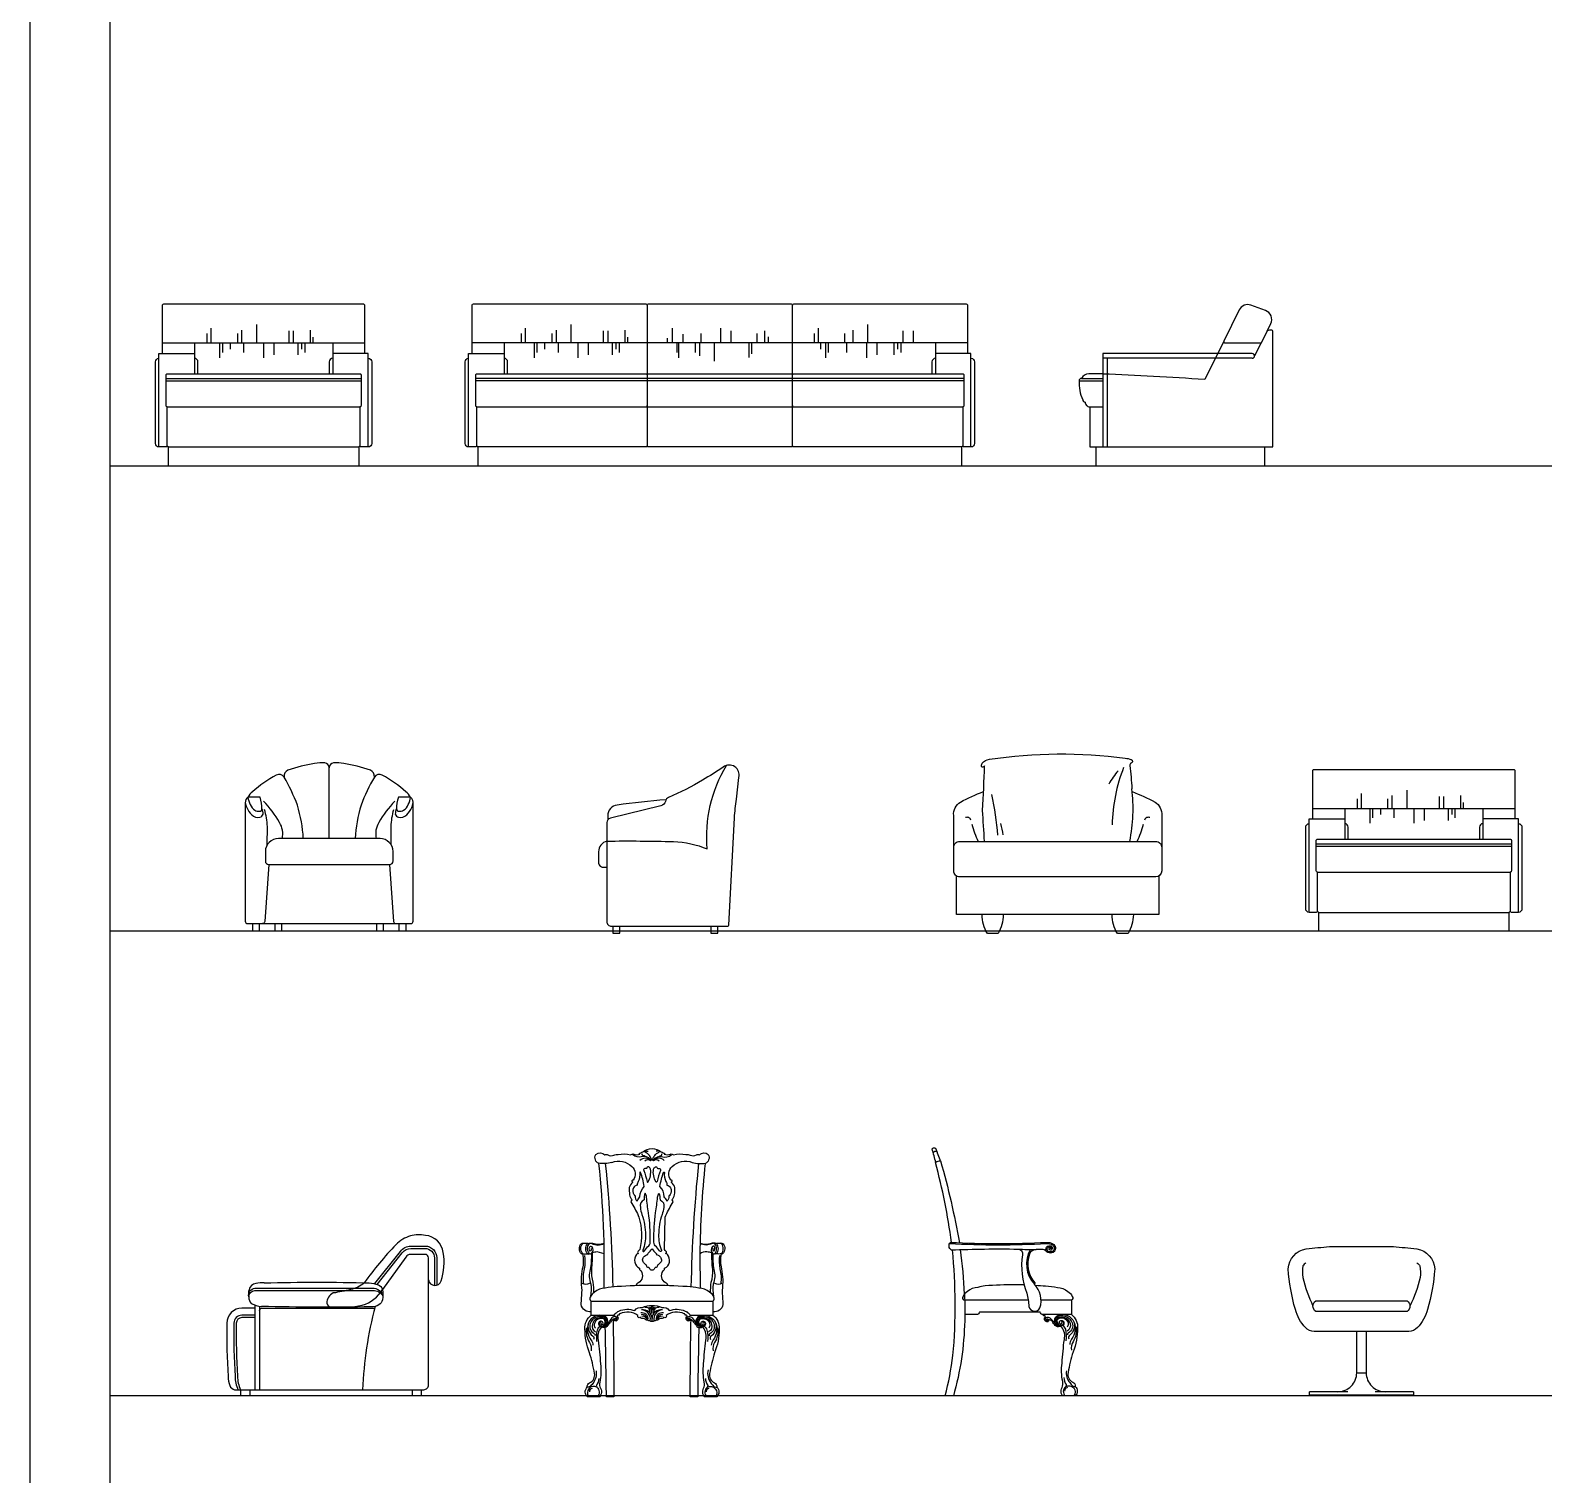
# Model space of a CAD drawing. Header units: inches. Extents: x 6 to 48.5, y 12.5 to 37.3.
# Drawn here: x 27.47 to 33.87, y 24.91 to 31.02 of the extents above; entities that cross this region are included whole.
import ezdxf

# ---------------------------------------------------------------- set-up
doc = ezdxf.new("R2010")
doc.units = ezdxf.units.IN
doc.header["$MEASUREMENT"] = 0
for name, color, linetype in [('02', 2, 'Continuous'), ('1', 1, 'Continuous'), ('4', 4, 'Continuous'), ('kadrbm', 4, 'Continuous')]:
    doc.layers.add(name, color=color, linetype=linetype)

# ---------------------------------------------------------------- blocks, each defined once
blk = doc.blocks.new('kadrbm')
at = {"layer": 'kadrbm', "color": 4}
blk.add_lwpolyline([(0, 0), (0, 24.7972), (21, 24.7972), (21, 0), (0, 0)], close=True, dxfattribs=at)
blk.add_lwpolyline([(20.6631, 0.3257), (20.6631, 24.4603), (0.3369, 24.4603), (0.3369, 0.3257), (20.6631, 0.3257)], dxfattribs=at)

msp = doc.modelspace()

# ---------------------------------------------------------------- linework, layer by layer
at = {"layer": '02'}
for p, q in [((30.08, 29.8614), (30.08, 29.2664)), ((30.695, 29.2664), (30.695, 29.8614)), ((28.4288, 29.7014), (28.4288, 29.7789)), ((29.7588, 29.7014), (29.7588, 29.7789)), ((31.0141, 29.7014), (31.0141, 29.7789)), ((28.2186, 29.7014), (28.2186, 29.7414)), ((28.2359, 29.7014), (28.2359, 29.7646)), ((28.3481, 29.7014), (28.3481, 29.7415)), ((28.366, 29.7014), (28.366, 29.7557)), ((28.5655, 29.7014), (28.5655, 29.7523)), ((28.5848, 29.7014), (28.5848, 29.7523)), ((28.6566, 29.7014), (28.6566, 29.7557)), ((28.6679, 29.7014), (28.6679, 29.7261)), ((29.5486, 29.7014), (29.5486, 29.7414)), ((29.5659, 29.7014), (29.5659, 29.7646)), ((29.6781, 29.7014), (29.6781, 29.7415)), ((29.696, 29.7014), (29.696, 29.7557)), ((29.8955, 29.7014), (29.8955, 29.7523)), ((29.9148, 29.7014), (29.9148, 29.7523)), ((29.9866, 29.7014), (29.9866, 29.7557)), ((29.9979, 29.7014), (29.9979, 29.7261)), ((30.1659, 29.7014), (30.1659, 29.7214)), ((30.1877, 29.7014), (30.1877, 29.7646)), ((30.2319, 29.7014), (30.2319, 29.7391)), ((30.3082, 29.7014), (30.3082, 29.7414)), ((30.3925, 29.7014), (30.3925, 29.7646)), ((30.4361, 29.7014), (30.4361, 29.7523)), ((30.5451, 29.7014), (30.5451, 29.7414)), ((30.5782, 29.7014), (30.5782, 29.7523)), ((30.5932, 29.7014), (30.5932, 29.7272)), ((30.7875, 29.7014), (30.7875, 29.7414)), ((30.8048, 29.7014), (30.8048, 29.7646)), ((30.917, 29.7014), (30.917, 29.7415)), ((30.9513, 29.7014), (30.9513, 29.7557)), ((31.163, 29.7014), (31.163, 29.7523)), ((31.2075, 29.7014), (31.2075, 29.7523)), ((28.03, 29.7014), (28.885, 29.7014)), ((28.2717, 29.7014), (28.2717, 29.6383)), ((28.2832, 29.7014), (28.2832, 29.6614)), ((28.3158, 29.7014), (28.3158, 29.6756)), ((28.3732, 29.7014), (28.3732, 29.6614)), ((28.4575, 29.7014), (28.4575, 29.6383)), ((28.5011, 29.7014), (28.5011, 29.6506)), ((28.6027, 29.7014), (28.6027, 29.6506)), ((28.6178, 29.7014), (28.6178, 29.6756)), ((28.6316, 29.7014), (28.6316, 29.6614)), ((31.435, 29.7014), (29.34, 29.7014)), ((29.475, 29.6564), (29.475, 29.6564)), ((29.6017, 29.7014), (29.6017, 29.6383)), ((29.6132, 29.7014), (29.6132, 29.6614)), ((29.6458, 29.7014), (29.6458, 29.6756)), ((29.7032, 29.7014), (29.7032, 29.6614)), ((29.7875, 29.7014), (29.7875, 29.6383)), ((29.8311, 29.7014), (29.8311, 29.6506)), ((29.9327, 29.7014), (29.9327, 29.6506)), ((29.9478, 29.7014), (29.9478, 29.6756)), ((29.9616, 29.7014), (29.9616, 29.6614)), ((30.2062, 29.7014), (30.2062, 29.6614)), ((30.213, 29.7014), (30.213, 29.6383)), ((30.2831, 29.7014), (30.2831, 29.6614)), ((30.301, 29.7014), (30.301, 29.6472)), ((30.3638, 29.7014), (30.3638, 29.624)), ((30.5098, 29.7014), (30.5098, 29.6399)), ((30.521, 29.7014), (30.521, 29.6551)), ((30.8128, 29.7014), (30.8128, 29.6756)), ((30.8339, 29.7014), (30.8339, 29.6383)), ((30.8455, 29.7014), (30.8455, 29.6614)), ((30.9232, 29.7014), (30.9232, 29.6614)), ((31.0075, 29.7014), (31.0075, 29.6383)), ((31.0511, 29.7014), (31.0511, 29.6506)), ((31.1243, 29.7014), (31.1243, 29.6506)), ((31.1394, 29.7014), (31.1394, 29.6756)), ((31.1532, 29.7014), (31.1532, 29.6614)), ((31.3, 29.6564), (31.3, 29.6564)), ((32.6398, 29.6364), (32.0075, 29.6364)), ((28.045, 29.5514), (28.87, 29.5514)), ((28.045, 29.5414), (28.87, 29.5414)), ((31.42, 29.5514), (29.355, 29.5514)), ((31.42, 29.5414), (29.355, 29.5414)), ((31.9075, 29.5414), (32.0075, 29.5414)), ((31.9175, 29.5514), (32.0075, 29.5514)), ((28.7352, 27.6045), (28.7352, 27.9043)), ((33.1017, 27.7322), (33.1017, 27.7953)), ((33.2319, 27.7322), (33.2319, 27.7864)), ((33.2947, 27.7322), (33.2947, 27.8096)), ((33.5225, 27.7322), (33.5225, 27.7864)), ((32.8959, 27.7322), (33.7509, 27.7322)), ((33.0844, 27.7322), (33.0844, 27.7722)), ((33.1376, 27.7322), (33.1376, 27.669)), ((33.1491, 27.7322), (33.1491, 27.6922)), ((33.1817, 27.7322), (33.1817, 27.7064)), ((33.214, 27.7322), (33.214, 27.7722)), ((33.2391, 27.7322), (33.2391, 27.6922)), ((33.3234, 27.7322), (33.3234, 27.669)), ((33.367, 27.7322), (33.367, 27.6813)), ((33.4314, 27.7322), (33.4314, 27.783)), ((33.4507, 27.7322), (33.4507, 27.783)), ((33.4686, 27.7322), (33.4686, 27.6813)), ((33.4836, 27.7322), (33.4836, 27.7064)), ((33.4975, 27.7322), (33.4975, 27.6922)), ((33.5338, 27.7322), (33.5338, 27.7569)), ((32.9109, 27.5822), (33.7359, 27.5822)), ((32.9109, 27.5722), (33.7359, 27.5722)), ((28.4405, 25.6257), (28.4405, 25.2726)), ((29.8434, 25.6478), (30.3584, 25.6478)), ((31.6926, 25.651), (31.4203, 25.651)), ((31.8746, 25.651), (31.7463, 25.651)), ((30.1009, 25.5628), (30.1009, 25.5738))]:
    msp.add_line(p, q, dxfattribs=at)
for points in [[(32.5198, 29.7086, 0.555044), (32.5243, 29.7014), (32.6778, 29.7014)], [(32.0075, 29.5714, -0.004011), (32.4377, 29.5483, 0.302946), (32.4425, 29.551), (32.4942, 29.6564)], [(28.6257, 27.6045, 0.058477), (28.6007, 27.7458, 0.042647), (28.5443, 27.8647)], [(28.9261, 27.8647, 0.042647), (28.8697, 27.7458, 0.058477), (28.8447, 27.6045, 0.058477)], [(29.9094, 27.5937, -0.009673), (30.1919, 27.5917, -0.084619), (30.3344, 27.5608, -0.158914), (30.4162, 27.9137, 1.548083)], [(28.537, 27.6045, 0.178342), (28.5255, 27.6723, 0.072266), (28.4571, 27.7623)], [(29.0134, 27.7623, 0.072266), (28.9449, 27.6723, 0.178342), (28.9334, 27.6045)], [(30.0975, 26.2413, 0.1693), (30.0824, 26.2554, 0.106107), (30.0606, 26.2593, -0.294498), (30.0183, 26.268, -3.746374)], [(30.0717, 26.2585, 0.046928), (30.0619, 26.2639, -0.541059), (30.0598, 26.2709)], [(30.0995, 26.2423, 0.241119), (30.0713, 26.2778, -0.496543), (30.0708, 26.2826, 0.002729), (30.0839, 26.2816, 0.810733)], [(30.1022, 26.2423, -0.241119), (30.1304, 26.2778, 0.496543), (30.1309, 26.2826, -0.002729), (30.1178, 26.2816, -0.810733)], [(30.1042, 26.2413, -0.1693), (30.1193, 26.2554, -0.106107), (30.1411, 26.2593, 0.294498), (30.1835, 26.268, 3.746374)], [(30.13, 26.2585, -0.046928), (30.1398, 26.2639, 0.541059), (30.1419, 26.2709)], [(30.0526, 26.1913, 1.044185), (30.0487, 26.1913, -0.149749), (30.0421, 26.1532, 0.172236), (30.0382, 26.1378, 0.236536), (30.0287, 26.1342, 0.175879), (30.0201, 26.1189, 0.056001), (30.0211, 26.1047, 0.148814), (30.0299, 26.0922, 0.218619), (30.0378, 26.0704, -0.064868), (30.0497, 26.0885, -0.207756), (30.0678, 26.1323, -0.005096), (30.0612, 26.1639, 0.018725), (30.0526, 26.1913, -0.761312)], [(30.0731, 26.2088, 0.60218), (30.0657, 26.2004, -0.039867), (30.0799, 26.1528, 0.651524), (30.0839, 26.1515, 0.169429), (30.0947, 26.2057, 0.201933), (30.0871, 26.2149, 0.473785), (30.0794, 26.2115, -0.617604), (30.0731, 26.2088, -1.31246)], [(30.1286, 26.2088, -0.60218), (30.136, 26.2004, 0.039867), (30.1218, 26.1528, -0.651524), (30.1178, 26.1515, -0.169429), (30.107, 26.2057, -0.201933), (30.1146, 26.2149, -0.473785), (30.1223, 26.2115, 0.617604), (30.1286, 26.2088, 1.31246)], [(30.1491, 26.1913, -1.044185), (30.153, 26.1913, 0.149749), (30.1596, 26.1532, -0.172236), (30.1635, 26.1378, -0.236536), (30.173, 26.1342, -0.175879), (30.1816, 26.1189, -0.056001), (30.1806, 26.1047, -0.148814), (30.1718, 26.0922, -0.218619), (30.1639, 26.0704, 0.064868), (30.152, 26.0885, 0.207756), (30.1339, 26.1323, 0.005096), (30.1405, 26.1639, -0.018725), (30.1491, 26.1913, 0.761312)], [(30.0715, 26.1044, 0.081445), (30.0672, 26.0757, 0.397008), (30.0514, 26.044, 0.042456), (30.0581, 26.0132, -0.090861), (30.0729, 25.9272, -0.103148), (30.0615, 25.8627, 1.031381), (30.0687, 25.8598, -0.05292), (30.0874, 25.8814, 0.222998), (30.0932, 25.9016, 0.038267), (30.0859, 26.021, -0.023293), (30.0778, 26.087, 0.073041), (30.0715, 26.1044, 3.342599)], [(30.1302, 26.1044, -0.081445), (30.1345, 26.0757, -0.397008), (30.1503, 26.044, -0.042456), (30.1436, 26.0132, 0.090861), (30.1288, 25.9272, 0.103148), (30.1402, 25.8627, -1.031381), (30.133, 25.8598, 0.05292), (30.1143, 25.8814, -0.222998), (30.1086, 25.9016, -0.038267), (30.1158, 26.021, 0.023293), (30.1239, 26.087, -0.073041), (30.1302, 26.1044, -3.342599)], [(28.9275, 25.7212), (29.0363, 25.8576, -0.238888), (29.0806, 25.8801), (29.1405, 25.8801, -0.414214), (29.1905, 25.8301), (29.1905, 25.7149)], [(28.9378, 25.7181), (29.0444, 25.8517, -0.238888), (29.0806, 25.8701), (29.1405, 25.8701, -0.414214), (29.1805, 25.8301), (29.1805, 25.7138)], [(29.8083, 25.847, -0.373453), (29.8065, 25.8902, -0.105156), (29.8112, 25.8925)], [(29.8293, 25.847, -0.379125), (29.8275, 25.8895, -0.07192)], [(29.843, 25.8704, -0.359041), (29.8388, 25.8582, -0.333543), (29.8385, 25.8794, -0.359214), (29.8453, 25.8788, -0.392335), (29.8439, 25.8484, -0.309815), (29.8365, 25.847, -0.377185), (29.8347, 25.8897, -0.16678), (29.8463, 25.8925, 0.313224), (29.8978, 25.8925)], [(30.3587, 25.8704, 0.359041), (30.3629, 25.8582, 0.333543), (30.3632, 25.8794, 0.359214), (30.3564, 25.8788, 0.392335), (30.3578, 25.8484, 0.309815), (30.3652, 25.847, 0.377185), (30.367, 25.8897, 0.16678), (30.3554, 25.8925, -0.313224), (30.3039, 25.8925)], [(30.3724, 25.847, 0.379125), (30.3742, 25.8895, 0.144538), (30.3597, 25.8928)], [(30.3934, 25.847, 0.373453), (30.3952, 25.8902, 0.105156), (30.3905, 25.8925)], [(31.3593, 25.8911, 0.026194), (31.7694, 25.891, -0.144658), (31.7944, 25.8854, -0.487669), (31.7977, 25.8604, -0.316901), (31.782, 25.8563, -0.893687), (31.78, 25.8765, -0.206409), (31.7885, 25.8751, -0.373452), (31.7884, 25.8683, -0.01804), (31.7883, 25.8682, -0.01804)], [(31.781, 25.8513, -0.865673), (31.7789, 25.8814, -0.216402), (31.7918, 25.8789, -0.39124), (31.7922, 25.8651, -0.727311), (31.7802, 25.8697)], [(29.8083, 25.847, -0.167685), (29.8133, 25.847, 0.165915), (29.8206, 25.847, -0.165915), (29.8293, 25.847, 0.272761), (29.8365, 25.847)], [(29.8158, 25.8397, -0.066656), (29.814, 25.7846, 0.098493), (29.8105, 25.7202, -0.282067)], [(29.8439, 25.8484, -0.052036), (29.8396, 25.7812, 0.180021), (29.8425, 25.7197, -0.052086), (29.8411, 25.6675, -0.090866)], [(30.3578, 25.8484, 0.052036), (30.3621, 25.7812, -0.180021), (30.3592, 25.7197, 0.052086), (30.3606, 25.6675, 0.090866)], [(30.3934, 25.847, 0.167685), (30.3884, 25.847, -0.165915), (30.3811, 25.847, 0.165915), (30.3724, 25.847, -0.272761), (30.3652, 25.847)], [(30.3859, 25.8397, 0.066656), (30.3877, 25.7846, -0.098493), (30.3912, 25.7202, 0.282067)], [(28.3945, 25.6648, -0.41896), (28.4205, 25.7026), (28.925, 25.7026, -0.304208), (28.9624, 25.6678)], [(28.3945, 25.6648, -0.398696), (28.4205, 25.6926), (28.92, 25.6926, -0.286659), (28.9624, 25.6678)], [(28.8833, 25.7249, -0.135396), (28.8253, 25.6964, -0.029798), (28.7526, 25.6817, 0.3264), (28.7253, 25.6382, 0.406695), (28.7457, 25.6217, 0.064089), (28.8749, 25.6305, 0.192058), (28.9606, 25.6969, -0.221057)], [(28.4405, 25.6076, -0.414214), (28.4505, 25.6176), (28.9279, 25.6176)], [(29.8434, 25.5878), (29.941, 25.5878, -0.212556), (29.9521, 25.5992, -0.165007), (29.9605, 25.6052, -0.196155), (30.0282, 25.607, -0.338134), (30.0598, 25.6201, -0.140879), (30.1009, 25.6291, -0.140879), (30.1419, 25.6201, -0.338134), (30.1735, 25.607, -0.196155), (30.2412, 25.6052, -0.165007), (30.2496, 25.5992, -0.212556), (30.2607, 25.5878), (30.3584, 25.5878)], [(30.1009, 25.624, 0.018728), (30.0956, 25.6208, -0.389029), (30.0977, 25.6086, -0.389029)], [(30.1009, 25.624, -0.018728), (30.1061, 25.6208, 0.389029), (30.104, 25.6086, 0.389029)], [(31.4164, 25.6675, 0.485731), (31.4203, 25.651)], [(28.4205, 25.5876), (28.366, 25.5876, 0.41161), (28.3319, 25.554, 0.018385), (28.3368, 25.3291, 0.09203), (28.3492, 25.2726, 0.090485)], [(28.4205, 25.5776), (28.366, 25.5776, 0.411951), (28.3419, 25.5538, 0.018398), (28.3468, 25.3295, 0.099469), (28.3601, 25.2726, 0.092248)], [(29.8307, 25.5543, 0.229131), (29.8421, 25.483, -0.186745), (29.8502, 25.4603, 0.325052)], [(29.8903, 25.5479, 0.517398), (29.8911, 25.5602, 0.656089), (29.8746, 25.5513, 0.377024), (29.8862, 25.5392, 0.304982), (29.9088, 25.5484, 0.484121), (29.8992, 25.5847, 0.386042), (29.8322, 25.556, 0.307453), (29.8495, 25.4999, -0.454199), (29.8536, 25.4847, 3.4989)], [(29.885, 25.5545, 0.914477), (29.8777, 25.5548, 0.371431), (29.8837, 25.5421, 0.300179), (29.9051, 25.5491, 0.465807), (29.8962, 25.5815, 0.365276), (29.8396, 25.5529, 0.37766), (29.8567, 25.509, -0.457164), (29.8592, 25.501, 0.287671)], [(29.8928, 25.5428, 0.162438), (29.9026, 25.55, 0.602999), (29.8929, 25.5763, 0.416614), (29.8489, 25.5492, 0.363786), (29.8617, 25.5169)], [(29.8928, 25.5428, 0.267108), (29.9032, 25.5613, 0.340881), (29.8909, 25.5734, 0.433916), (29.8561, 25.5471, 0.164769), (29.8612, 25.5332, 0.384732)], [(29.9476, 25.5706, 0.945117), (29.9443, 25.575, 0.593797), (29.9441, 25.5683, 1.082864), (29.9459, 25.5823, 0.257273), (29.9312, 25.5769, 0.027014), (29.915, 25.553, -0.278666), (29.8906, 25.5387)], [(30.2541, 25.5706, -0.945117), (30.2574, 25.575, -0.593797), (30.2576, 25.5683, -1.082864), (30.2558, 25.5823, -0.257273), (30.2705, 25.5769, -0.027014), (30.2868, 25.553, 0.278666), (30.3111, 25.5387)], [(30.3114, 25.5479, -0.517398), (30.3106, 25.5602, -0.656089), (30.3271, 25.5513, -0.377024), (30.3155, 25.5392, -0.304982), (30.2929, 25.5484, -0.484121), (30.3025, 25.5847, -0.386042), (30.3695, 25.556, -0.307453), (30.3522, 25.4999, 0.454199), (30.3481, 25.4847, -3.4989)], [(30.3167, 25.5545, -0.914477), (30.324, 25.5548, -0.371431), (30.318, 25.5421, -0.300179), (30.2966, 25.5491, -0.465807), (30.3055, 25.5815, -0.365276), (30.3621, 25.5529, -0.37766), (30.345, 25.509, 0.457164), (30.3426, 25.501, -0.287671)], [(30.3089, 25.5428, -0.162438), (30.2991, 25.55, -0.602999), (30.3088, 25.5763, -0.416614), (30.3528, 25.5492, -0.363786), (30.34, 25.5169)], [(30.3089, 25.5428, -0.267108), (30.2985, 25.5613, -0.340881), (30.3108, 25.5734, -0.433916), (30.3456, 25.5471, -0.164769), (30.3405, 25.5332, -0.384732)], [(30.371, 25.5543, -0.229131), (30.3596, 25.483, 0.186745), (30.3515, 25.4603, -0.325052)], [(31.7703, 25.5677, -0.945117), (31.7736, 25.5721, -0.593797), (31.7738, 25.5654, -1.082864), (31.772, 25.5794, -0.257273), (31.7867, 25.574, -0.032338), (31.803, 25.5562, 0.278666), (31.8273, 25.5419)], [(31.8276, 25.551, -0.517398), (31.8268, 25.5634, -0.656089), (31.8433, 25.5544, -0.377024), (31.8317, 25.5423, -0.304982), (31.8091, 25.5516, -0.484121), (31.8187, 25.5879, -0.386042), (31.8857, 25.5591, -0.307453), (31.8684, 25.5031, 0.454199), (31.8643, 25.4878, -3.4989)], [(31.8329, 25.5576, -0.914477), (31.8402, 25.5579, -0.371431), (31.8342, 25.5452, -0.300179), (31.8128, 25.5522, -0.465807), (31.8217, 25.5847, -0.365276), (31.8783, 25.556, -0.37766), (31.8612, 25.5122, 0.457164), (31.8588, 25.5041, -0.287671)], [(31.8251, 25.5459, -0.162438), (31.8154, 25.5532, -0.602999), (31.825, 25.5794, -0.416614), (31.869, 25.5524, -0.363786), (31.8562, 25.52)], [(31.8251, 25.5459, -0.267108), (31.8147, 25.5644, -0.340881), (31.8271, 25.5766, -0.433916), (31.8618, 25.5502, -0.164769), (31.8567, 25.5364, -0.384732)], [(31.8872, 25.5574, -0.229131), (31.8758, 25.4861, 0.186745), (31.8677, 25.4634, -0.325052)], [(29.8234, 25.5347, 0.178181), (29.8362, 25.4725, -0.196633), (29.8428, 25.4372, 0.325052)], [(29.8799, 25.5415, 0.090362), (29.8686, 25.5248, 0.087473), (29.8663, 25.4759, 0.087473)], [(30.3218, 25.5415, -0.090362), (30.3331, 25.5248, -0.087473), (30.3354, 25.4759, -0.087473)], [(30.3783, 25.5347, -0.178181), (30.3655, 25.4725, 0.196633), (30.3589, 25.4372, -0.325052)], [(31.838, 25.5446, -0.090362), (31.8493, 25.528, -0.087473), (31.8516, 25.479, -0.087473)], [(31.8946, 25.5379, -0.178181), (31.8817, 25.4756, 0.196633), (31.8751, 25.4403, -0.325052)], [(30.3376, 25.357, 0.228118), (30.3515, 25.2992, 0.021163), (30.3579, 25.2913, 0.24497), (30.3751, 25.283, 1.921967)], [(29.8641, 25.3518, -0.220902), (29.8502, 25.2992, -0.021163), (29.8438, 25.2913, -0.24497), (29.8266, 25.283, -1.921967)], [(29.8751, 25.3203, -0.144406), (29.8652, 25.2909, 0.297342), (29.867, 25.2832, -0.447311), (29.8696, 25.2428, 0.011171)], [(30.3266, 25.3203, 0.144406), (30.3365, 25.2909, -0.297342), (30.3347, 25.2832, 0.447311), (30.3321, 25.2428, -0.011171)], [(31.8428, 25.3235, 0.144406), (31.8527, 25.294, -0.297342), (31.8509, 25.2864, 0.447311), (31.8484, 25.246, -0.011171)], [(31.8509, 25.2864, -0.81191), (31.8851, 25.246, -0.81191)], [(31.8538, 25.3528, 0.217486), (31.8677, 25.3023, 0.021163), (31.8741, 25.2944, 0.24497), (31.8913, 25.2861, 1.921967)], [(29.867, 25.2832, 0.81191), (29.8328, 25.2428, 0.81191)], [(30.3347, 25.2832, -0.81191), (30.3689, 25.2428, -0.81191)]]:
    msp.add_lwpolyline(points, format="xyb", dxfattribs=at)
msp.add_lwpolyline([(30.1009, 25.7777, -0.310824), (30.0907, 25.7852, 0.484591), (30.0833, 25.7891, -0.280968), (30.0791, 25.7942, 0.194729), (30.0705, 25.8047, -0.445855), (30.0653, 25.8336, -0.247476), (30.0829, 25.8439, -0.288363), (30.0843, 25.8507, 0.029624), (30.1009, 25.8684, 0.029624), (30.1174, 25.8507, -0.288363), (30.1188, 25.8439, -0.247476), (30.1364, 25.8336, -0.445855), (30.1312, 25.8047, 0.194729), (30.1226, 25.7942, -0.280968), (30.1184, 25.7891, 0.484591), (30.111, 25.7852, -0.310824)], format="xyb", close=True, dxfattribs=at)
for centre, radius, start, end in [((32.2701, 27.7111), 0.267, 137.56011, 152.39102), ((32.7507, 27.6485), 0.7036, 158.55603, 178.81287), ((30.4069, 27.5347), 1.1597, 4.13398, 12.7375), ((31.4333, 27.6777), 0.0168, 18.13152, 112.10613), ((31.8143, 27.7553), 0.3713, 194.0122, 205.99414), ((31.2825, 27.5797), 0.3063, 7.52873, 16.68553), ((31.8194, 27.7553), 0.3713, 334.00586, 345.9878), ((32.2004, 27.6777), 0.0168, 67.89387, 161.86848), ((30.0717, 26.2215), 0.0301, 41.78164, 137.16819), ((30.13, 26.2215), 0.0301, 42.83181, 138.21836), ((31.3006, 26.2685), 0.0121, 65.53033, 148.54752), ((30.0834, 26.2277), 0.0175, 52.12716, 137.71682), ((30.1183, 26.2277), 0.0175, 42.28318, 127.87284), ((31.3219, 26.2021), 0.0379, 92.71928, 123.11785), ((31.7162, 27.1992), 1.3334, 267.08382, 270.4262), ((31.807, 25.8045), 0.1223, 149.88353, 224.22433), ((31.7844, 25.8694), 0.00414, 342.5655, 181.02885), ((29.8203, 25.7538), 0.0351, 241.55461, 298.44539), ((30.3814, 25.7538), 0.0351, 241.55461, 298.44539), ((30.0632, 25.5728), 0.0377, 1.60481, 100.43063), ((30.055, 25.5711), 0.0387, 352.04401, 87.98785), ((30.076, 25.6058), 0.0152, 346.61992, 112.15051), ((30.0718, 25.6288), 0.0199, 320.2772, 339.481), ((30.0711, 25.6028), 0.0272, 335.55831, 44.56371), ((30.1385, 25.5728), 0.0377, 79.56937, 178.39519), ((30.1306, 25.6028), 0.0272, 135.43629, 204.44169), ((30.1479, 25.5708), 0.0399, 101.0666, 187.27243), ((30.1257, 25.6058), 0.0152, 67.84949, 193.38008), ((30.1299, 25.6288), 0.0199, 200.519, 219.7228), ((29.888, 25.5515), 0.00424, 134.36355, 303.2824), ((30.0584, 25.5724), 0.0255, 350.60204, 102.03628), ((30.0596, 25.5694), 0.0209, 357.68797, 102.95155), ((30.0617, 25.5653), 0.0178, 20.98258, 105.00453), ((30.1433, 25.5724), 0.0255, 77.96372, 189.39796), ((30.1421, 25.5694), 0.0209, 77.04845, 182.31203), ((30.14, 25.5653), 0.0178, 74.99547, 159.01742), ((30.3137, 25.5515), 0.00424, 236.7176, 45.63645), ((31.8299, 25.5546), 0.00424, 236.7176, 45.63645), ((29.85, 25.2645), 0.0137, 97.61736, 184.46854), ((30.3434, 25.2645), 0.0137, 97.61736, 184.46854), ((31.8596, 25.2676), 0.0137, 97.61736, 184.46854)]:
    msp.add_arc(centre, radius, start, end, dxfattribs=at)
at = {"layer": '1'}
for p, q in [((27.8075, 29.1814), (48.1337, 29.1814)), ((27.8075, 27.2145), (48.1337, 27.2145)), ((27.8075, 25.2476), (48.1337, 25.2476))]:
    msp.add_line(p, q, dxfattribs=at)
at = {"layer": '4'}
for p, q in [((28.015, 29.6564), (28.165, 29.6564)), ((28.165, 29.7014), (28.165, 29.5714)), ((28.75, 29.7014), (28.75, 29.5714)), ((28.9, 29.6564), (28.75, 29.6564)), ((29.475, 29.7014), (29.475, 29.5714)), ((31.3, 29.7014), (31.3, 29.5714)), ((31.45, 29.6564), (31.3, 29.6564)), ((32.6398, 29.6564), (32.0075, 29.6564)), ((32.0075, 29.6564), (32.0075, 29.2614)), ((28.05, 29.4314), (28.865, 29.4314)), ((31.9525, 29.4314), (32.0075, 29.4314)), ((28.055, 29.2614), (28.86, 29.2614)), ((33.0309, 27.7322), (33.0309, 27.6022)), ((33.6159, 27.7322), (33.6159, 27.6022)), ((32.8809, 27.6872), (33.0309, 27.6872)), ((33.7659, 27.6872), (33.6159, 27.6872)), ((32.9159, 27.4622), (33.7309, 27.4622)), ((32.9209, 27.2922), (33.7259, 27.2922)), ((28.4205, 25.6307), (28.4205, 25.2726)), ((33.0818, 25.3439), (33.1218, 25.3439))]:
    msp.add_line(p, q, dxfattribs=at)
for points in [[(28.03, 29.6564), (28.03, 29.8614, -0.414214), (28.035, 29.8664), (28.88, 29.8664, -0.414214), (28.885, 29.8614), (28.885, 29.6564)], [(29.34, 29.6564), (29.34, 29.8614, -0.414214), (29.345, 29.8664), (30.075, 29.8664, -0.414214), (30.08, 29.8614, -0.414214), (30.085, 29.8664), (30.69, 29.8664, -0.414214), (30.695, 29.8614, -0.414214), (30.7, 29.8664), (31.43, 29.8664, -0.414214), (31.435, 29.8614), (31.435, 29.6564)], [(32.7275, 29.2614), (32.7275, 29.7511, 0.405658), (32.7226, 29.7561, 0.109383), (32.7023, 29.7519), (32.718, 29.7835, 0.445516), (32.6958, 29.8387), (32.6344, 29.8611, 0.383589), (32.5848, 29.8411), (32.5198, 29.7086), (32.4942, 29.6564)], [(32.7023, 29.7519), (32.6498, 29.6464, 0.414214)], [(32.6398, 29.6364, 1), (32.6398, 29.6564)], [(28.055, 29.1814), (28.055, 29.2614, -0.414214), (28.05, 29.2664, -0.414214), (28.045, 29.2614), (28.015, 29.2614, -0.414214), (28, 29.2764), (28, 29.6214, -0.414214), (28.015, 29.6364)], [(28.18, 29.5714), (28.18, 29.6214, 0.414214), (28.165, 29.6364, 0.414214)], [(28.75, 29.6364, 0.414214), (28.735, 29.6214), (28.735, 29.5714)], [(28.9, 29.6364, -0.414214), (28.915, 29.6214), (28.915, 29.2764, -0.414214), (28.9, 29.2614), (28.87, 29.2614, -0.414214), (28.865, 29.2664, -0.414214), (28.86, 29.2614), (28.86, 29.1814)], [(29.365, 29.1814), (29.365, 29.2614, -0.414214), (29.36, 29.2664), (29.355, 29.2614), (29.325, 29.2614, -0.414214), (29.31, 29.2764), (29.31, 29.6214, -0.414214), (29.325, 29.6364)], [(29.49, 29.5714), (29.49, 29.6214, 0.414214), (29.475, 29.6364, 0.414214)], [(31.3, 29.6364, 0.414214), (31.285, 29.6214), (31.285, 29.5714)], [(31.45, 29.6364, -0.414214), (31.465, 29.6214), (31.465, 29.2764, -0.414214), (31.45, 29.2614), (31.42, 29.2614, -0.414214), (31.415, 29.2664, -0.414214), (31.41, 29.2614), (31.41, 29.1814)], [(28.05, 29.2664), (28.05, 29.4314, -0.414214), (28.045, 29.4364), (28.045, 29.5664, -0.414214), (28.05, 29.5714), (28.865, 29.5714, -0.414214), (28.87, 29.5664), (28.87, 29.4364, -0.414214), (28.865, 29.4314), (28.865, 29.2664)], [(29.36, 29.2664), (29.36, 29.4314, -0.414214), (29.355, 29.4364), (29.355, 29.5664, -0.414214), (29.36, 29.5714), (30.075, 29.5714, -0.414214), (30.08, 29.5664, -0.414214), (30.085, 29.5714), (30.69, 29.5714, -0.414214), (30.695, 29.5664, -0.414214), (30.7, 29.5714), (31.415, 29.5714, -0.414214), (31.42, 29.5664), (31.42, 29.4364, -0.414214), (31.415, 29.4314), (31.415, 29.2664)], [(32.0075, 29.5714), (31.9486, 29.5714, 0.265564), (31.9175, 29.5514, 0.414214), (31.9075, 29.5414, 0.117504), (31.9225, 29.4614, 0.414214), (31.9325, 29.4514, 0.414214), (31.9525, 29.4314), (31.9525, 29.2614), (32.7275, 29.2614)], [(29.36, 29.4314), (30.075, 29.4314, 0.414214), (30.08, 29.4364, 0.414214), (30.085, 29.4314), (30.69, 29.4314, 0.414214), (30.695, 29.4364, 0.414214), (30.7, 29.4314), (31.415, 29.4314)], [(31.41, 29.2614), (30.7, 29.2614, -0.414214), (30.695, 29.2664, -0.414214), (30.69, 29.2614), (30.085, 29.2614, -0.414214), (30.08, 29.2664, -0.414214), (30.075, 29.2614), (29.365, 29.2614)], [(29.0794, 27.7795, 0.099338), (29.0598, 27.8021, 0.05196), (28.9596, 27.8731, 0.391098), (28.9261, 27.8647, 0.328992), (28.9097, 27.8937, 0.044259), (28.7968, 27.9217, 0.067633), (28.7537, 27.9242, 0.391732), (28.7352, 27.9043, 0.391732), (28.7168, 27.9242, 0.067633), (28.6736, 27.9217, 0.044259), (28.5607, 27.8937, 0.328992), (28.5443, 27.8647, 0.391098), (28.5109, 27.8731, 0.05196), (28.4106, 27.8021, 0.099338), (28.3911, 27.7795, 0.226068), (28.3802, 27.7562)], [(30.4213, 27.2337, 0.397824), (30.4263, 27.2385), (30.4491, 27.6927, -0.010564), (30.4579, 27.7707), (30.4685, 27.8634, 0.704228), (30.4023, 27.9068, -0.010326), (30.3148, 27.8516, -0.036821), (30.1705, 27.7784, 0.265008), (30.1575, 27.7618)], [(31.5075, 27.912, -0.339772), (31.4964, 27.9064, -0.217779), (31.497, 27.9232, -0.20757), (31.528, 27.9398, -0.071514), (32.1026, 27.9443, -0.071668), (32.1278, 27.9389, -0.633617), (32.1277, 27.923, 0.33329), (32.1215, 27.9136, -0.024905), (32.1305, 27.8151, -0.004671)], [(31.5075, 27.5926, -0.003933), (31.4992, 27.7238, 0.004099), (31.5075, 27.912)], [(32.8959, 27.6872), (32.8959, 27.8922, -0.414214), (32.9009, 27.8972), (33.7459, 27.8972, -0.414214), (33.7509, 27.8922), (33.7509, 27.6872)], [(31.3768, 27.7026, -0.281928), (31.4051, 27.7588, -0.027049), (31.5031, 27.8034, 0.002364)], [(32.132, 27.8029, -0.026675), (32.2285, 27.7588, -0.281928), (32.2568, 27.7026), (32.2568, 27.4676, -0.261728)], [(28.3802, 27.7567), (28.3802, 27.2545, 0.414214), (28.3902, 27.2445), (29.0802, 27.2445)], [(28.3802, 27.7564, 0.083308), (28.3864, 27.7361, 0.095316), (28.4075, 27.7046, 0.257528), (28.4421, 27.695, 0.284722), (28.4556, 27.7075, 0.135474), (28.4502, 27.7318)], [(28.4734, 27.5784), (28.4737, 27.6553, 0.051895), (28.462, 27.7271, -10.949521)], [(28.997, 27.5784), (28.9968, 27.6553, -0.051895), (29.0085, 27.7271, 10.949521)], [(29.0203, 27.7318, 0.135474), (29.0148, 27.7075, 0.284722), (29.0284, 27.695, 0.257528), (29.0629, 27.7046, 0.095316), (29.0841, 27.7361, 0.01685), (29.0894, 27.7494, 0.286942), (29.0794, 27.7795)], [(29.0802, 27.2445, 0.414214), (29.0902, 27.2545), (29.0902, 27.7567, 0.221335)], [(30.1575, 27.7618, -0.259633), (30.138, 27.7427), (29.9247, 27.6912, 0.34635), (29.9094, 27.6717)], [(30.1598, 27.7687, 0.014377), (29.9531, 27.7463, 0.37468), (29.9136, 27.701), (29.9136, 27.6841, 0.168271)], [(29.9094, 27.6717), (29.9094, 27.2537, 0.414214), (29.9294, 27.2337), (30.4213, 27.2337)], [(31.4018, 27.4426, -0.414214), (31.3768, 27.4676), (31.3768, 27.7026)], [(33.7659, 27.6672, -0.414214), (33.7809, 27.6522), (33.7809, 27.3072, -0.414214), (33.7659, 27.2922), (33.7359, 27.2922, -0.414214), (33.7309, 27.2972, -0.414214), (33.7259, 27.2922), (33.7259, 27.2122), (32.9209, 27.2122), (32.9209, 27.2922, -0.414214), (32.9159, 27.2972, -0.414214), (32.9109, 27.2922), (32.8809, 27.2922, -0.414214), (32.8659, 27.3072), (32.8659, 27.6522, -0.414214), (32.8809, 27.6672)], [(33.0459, 27.6022), (33.0459, 27.6522, 0.414214), (33.0309, 27.6672, 0.414214)], [(33.6159, 27.6672, 0.414214), (33.6009, 27.6522), (33.6009, 27.6022)], [(32.9159, 27.2972), (32.9159, 27.4622, -0.414214), (32.9109, 27.4672), (32.9109, 27.5972, -0.414214), (32.9159, 27.6022), (33.7309, 27.6022, -0.414214), (33.7359, 27.5972), (33.7359, 27.4672, -0.414214), (33.7309, 27.4622), (33.7309, 27.2972)], [(29.9094, 27.5937, 0.331249), (29.8744, 27.5487), (29.8744, 27.5037, 0.414214), (29.8944, 27.4837), (29.9094, 27.4837)], [(31.3768, 27.5676, -0.414214), (31.4018, 27.5926), (32.2318, 27.5926, -0.414214), (32.2568, 27.5676)], [(28.4802, 27.4945), (28.463, 27.2538, -0.393479), (28.4531, 27.2445)], [(28.9902, 27.4945), (29.0074, 27.2538, 0.393479), (29.0174, 27.2445)], [(32.2568, 27.4676, -0.414213), (32.2318, 27.4426), (31.4018, 27.4426, -0.137571)], [(32.2448, 27.2826), (31.3888, 27.2826), (31.3888, 27.4462, -0.261728)], [(31.5868, 27.2826, -0.136416), (31.5643, 27.2026), (31.5193, 27.2026, -0.136416), (31.4968, 27.2826)], [(32.1368, 27.2826, -0.136416), (32.1143, 27.2026), (32.0693, 27.2026, -0.136416), (32.0468, 27.2826)], [(29.9305, 26.2343, -0.100508), (29.874, 26.2306, -0.207573), (29.8614, 26.2444, -0.26205), (29.8635, 26.2677, -0.401935), (29.901, 26.2667, -0.279727), (29.9132, 26.2657, 0.203916), (29.9396, 26.2646, -0.105844), (29.9579, 26.2677, -0.11913), (30.0097, 26.2657, -0.373574), (30.0235, 26.2686, 0.14985), (30.0493, 26.2687, -0.281059), (30.0452, 26.2707, 0.02635), (30.0618, 26.2796, -0.134001), (30.1009, 26.293, -0.134001), (30.1399, 26.2796, 0.02635), (30.1565, 26.2707, -0.281059), (30.1524, 26.2687, 0.14985), (30.1782, 26.2686, -0.373574), (30.192, 26.2657, -0.11913), (30.2438, 26.2677, -0.105844), (30.2621, 26.2646, 0.203916), (30.2885, 26.2657, -0.279727), (30.3007, 26.2667, -0.401935), (30.3382, 26.2677, -0.26205), (30.3403, 26.2444, -0.207573), (30.3277, 26.2306, -0.003946)], [(31.3677, 25.8957, 0.031883), (31.2999, 26.2335), (31.3012, 26.2339, 0.005365), (31.2857, 26.2911, -0.440004), (31.2995, 26.2947, -0.013568), (31.3201, 26.24), (31.3213, 26.2404, -0.025851), (31.4009, 25.8942, 0.023548)], [(29.9361, 25.7068, 0.020597), (29.9043, 26.2297, 0.046835)], [(29.9305, 26.2343, -0.280638), (30.0158, 26.2171, -0.411585), (30.0205, 26.1597, 0.598115), (30.0158, 26.1539, -0.240992), (30.0188, 26.149, 0.202723), (30.0046, 26.1277, 0.028753), (30.0056, 26.0973, 0.161657), (30.0174, 26.0756, 0.613888), (30.0151, 26.061, -0.042021), (30.0454, 26.0024, -0.135092), (30.0485, 25.8663), (30.0419, 25.858, 0.676242), (30.044, 25.849, 0.291004), (30.0356, 25.8448, 0.481088), (30.0476, 25.7861, 0.049036), (30.0484, 25.7817, 0.205333), (30.0502, 25.779, -0.176923), (30.0543, 25.7752, -0.412742), (30.0437, 25.7244, 0.328334), (30.0329, 25.7125, 0.012366)], [(30.1688, 25.7125, 0.329043), (30.158, 25.7244, -0.412742), (30.1474, 25.7752, -0.176923), (30.1515, 25.779, 0.205333), (30.1533, 25.7817, 0.049036), (30.1541, 25.7861, 0.481088), (30.1661, 25.8448, 0.291004), (30.1577, 25.849, 0.676242), (30.1598, 25.858, -0.195157), (30.1532, 25.8663), (30.1563, 26.0024, -0.042021), (30.1866, 26.061, 0.613888), (30.1843, 26.0756, 0.161657), (30.1961, 26.0973, 0.028753), (30.1971, 26.1277, 0.202723), (30.1829, 26.149, -0.240992), (30.1859, 26.1539, 0.598115), (30.1812, 26.1597, -0.411585), (30.1859, 26.2171, -0.280638), (30.2712, 26.2343, 0.100508), (30.3277, 26.2306)], [(30.2974, 26.2297, 0.020597), (30.2656, 25.7068, 0.002561)], [(29.1555, 25.7368, 0.785236), (29.2085, 25.7325, 0.128719), (29.2171, 25.8527, 0.363224), (29.142, 25.9252, 0.103593), (29.0789, 25.9234, 0.123499), (29.0178, 25.8869, 0.034366), (28.8833, 25.7249, 0.01384)], [(29.8434, 25.6022, -0.401749), (29.8009, 25.6328, 0.007704), (29.8046, 25.6928, -0.085347), (29.8072, 25.7843, 0.114754), (29.8083, 25.847, -0.330649), (29.8023, 25.847, -0.373453), (29.8005, 25.8902, -0.231473), (29.8112, 25.8924, 0.133459), (29.8154, 25.8922, -0.107923), (29.8273, 25.8922, 0.13123), (29.8345, 25.8922, -0.07185)], [(29.8275, 25.8895, -0.14454), (29.842, 25.8928, -0.114829), (29.8497, 25.8919, 0.149548), (29.8978, 25.8925, 0.020106)], [(30.3039, 25.8925), (30.3039, 25.8925, 0.149548), (30.352, 25.8919, -0.114829), (30.3597, 25.8928, -0.07185)], [(30.3672, 25.8922, 0.13123), (30.3744, 25.8922, -0.107923), (30.3863, 25.8922, 0.133459), (30.3905, 25.8924, -0.231473), (30.4012, 25.8902, -0.373453), (30.3994, 25.847, -0.330649), (30.3934, 25.847, 0.114754), (30.3945, 25.7843, -0.085347), (30.3971, 25.6928, 0.007704), (30.4008, 25.6328, -0.401749), (30.3584, 25.6022)], [(31.3666, 25.8638, -0.46578), (31.3627, 25.896, 0.025991), (31.7691, 25.896)], [(31.3666, 25.8638, -0.014054), (31.6484, 25.8675, -0.470844), (31.6677, 25.8435, 0.132575), (31.6865, 25.681)], [(31.4222, 25.677, 0.026935), (31.4054, 25.8653, -0.01212)], [(31.7687, 25.8592, 0.161927), (31.7499, 25.8654, 0.000462), (31.7262, 25.8658, 0.316965), (31.6975, 25.8465, 0.278592), (31.72, 25.724, -0.314414), (31.7193, 25.7192, -0.015561)], [(31.7691, 25.896, -0.144781), (31.7969, 25.8898, -0.485971), (31.8014, 25.857, -0.30208), (31.781, 25.8513, -0.254925)], [(33.3019, 25.5189), (32.9017, 25.5189, -0.209117), (32.865, 25.535, -0.119346), (32.8221, 25.612, -0.050889), (32.7918, 25.7838, -0.345715), (32.8679, 25.8689, 0.008706), (32.9668, 25.8789), (33.2369, 25.8789, 0.008706), (33.3358, 25.8689, -0.345715), (33.4118, 25.7838, -0.050889), (33.3816, 25.612, -0.119346), (33.3387, 25.535, -0.209117), (33.3019, 25.5189)], [(29.1555, 25.8301, 0.414214), (29.1405, 25.8451), (29.08, 25.8451, 0.252449), (29.0591, 25.8338), (28.9606, 25.6969)], [(29.1355, 25.2726, 0.414214), (29.1555, 25.2926), (29.1555, 25.8301)], [(29.8986, 25.8474), (29.8689, 25.8565, -0.074896), (29.8476, 25.8531, -0.034777), (29.8443, 25.7811, 0.085935), (29.8502, 25.7274, -0.049101), (29.8528, 25.6813, -0.034159)], [(30.3489, 25.6813, -0.049104), (30.3515, 25.7274, 0.085935), (30.3574, 25.7811, -0.034777), (30.3541, 25.8531, -0.074896), (30.3328, 25.8565, 0.141976), (30.3031, 25.8474), (30.3037, 25.7021, -0.147751)], [(31.4222, 25.677, -0.019778), (31.4233, 25.5637, -0.063931), (31.3756, 25.246), (31.3406, 25.246, 0.032303), (31.3739, 25.4176, 0.047036), (31.3716, 25.864, 0.000248)], [(32.867, 25.8087, 0.107106), (32.8543, 25.796, 0.07005), (32.8538, 25.7472, 0.062487), (32.8968, 25.6264, 0.063272)], [(33.3367, 25.8087, -0.107106), (33.3494, 25.796, -0.07005), (33.3498, 25.7472, -0.062487), (33.3068, 25.6264, -0.063272)], [(28.4603, 25.7243, 0.057983), (28.4252, 25.7224, 0.334258), (28.396, 25.6951, 0.115134), (28.3945, 25.6648, 0.162373), (28.4052, 25.6374, 0.107792), (28.4493, 25.6247)], [(28.4603, 25.7243, -0.01454), (28.9047, 25.7243, -0.082182), (28.9417, 25.7167, -0.198015), (28.9606, 25.6969, -0.070535), (28.9612, 25.6523, -0.128354), (28.9456, 25.6309, -0.165736), (28.9125, 25.6231, -0.009107), (28.4493, 25.6247, -0.068536)], [(29.9024, 25.7025, 0.16298), (29.858, 25.685)], [(29.9528, 25.7085, 0.014327), (29.9024, 25.7025)], [(30.1009, 25.7128, 0.022837), (29.9528, 25.7085)], [(30.2489, 25.7085, 0.022837), (30.1009, 25.7128)], [(30.2993, 25.7025, 0.014327), (30.2489, 25.7085)], [(30.3584, 25.6478, 0.485731), (30.3622, 25.6643, 0.151654), (30.3437, 25.685)], [(31.675, 25.7159, 0.005787), (31.6374, 25.7162, 0.0197), (31.5097, 25.7116, 0.023475), (31.4793, 25.7056, 0.16298), (31.435, 25.6881, 0.151654), (31.4164, 25.6675)], [(31.6865, 25.681, -0.054669), (31.6949, 25.6248, 0.708259), (31.7418, 25.6183, 0.261931), (31.7193, 25.7192)], [(31.7235, 25.7142, -0.00642), (31.7651, 25.7116, -0.014327), (31.8155, 25.7056, -0.16298), (31.8599, 25.6881, -0.151654), (31.8784, 25.6675, -0.485731), (31.8746, 25.651), (31.8746, 25.591, -0.255102), (31.9007, 25.5326, -0.099701), (31.8816, 25.4322, 0.037735), (31.8607, 25.3448, 0.372363), (31.8811, 25.3049, -0.284009), (31.8913, 25.2861, -0.44462), (31.8906, 25.246), (31.837, 25.246, -0.017543), (31.8322, 25.2585, -0.188994), (31.8351, 25.2815, 0.210853), (31.8379, 25.3071, -0.076609), (31.8351, 25.3853, -0.012677), (31.845, 25.4854, 0.233072), (31.8328, 25.5391, 0.220799), (31.8259, 25.5395, -0.270651), (31.8067, 25.5437, -0.00269), (31.7928, 25.5621, 0.112253), (31.7778, 25.5701, -0.636872), (31.7708, 25.5599, -0.617234), (31.7652, 25.5818, 0.347727), (31.7565, 25.5855, 0.48058), (31.7535, 25.591)], [(28.4205, 25.6176), (28.366, 25.6176, 0.411124), (28.3019, 25.5544, 0.022874), (28.3078, 25.3277, 0.082063), (28.3146, 25.2898, 0.224217), (28.3351, 25.2726), (29.1355, 25.2726)], [(29.9113, 25.5405, -0.270651), (29.892, 25.5363, 0.220799), (29.8852, 25.5359, 0.233072), (29.8729, 25.4823, -0.012677), (29.8828, 25.3822, -0.076609), (29.88, 25.304, 0.210853), (29.8828, 25.2783, -0.188994), (29.8857, 25.2554, -0.017543), (29.8809, 25.2428), (29.8273, 25.2428, -0.44462), (29.8266, 25.283, -0.284009), (29.8368, 25.3018, 0.372363), (29.8572, 25.3417, 0.037735), (29.8363, 25.4291, -0.099701), (29.8172, 25.5295, -0.255102), (29.8434, 25.5878), (29.8434, 25.6478)], [(29.8395, 25.6643, 0.485731), (29.8434, 25.6478)], [(30.3584, 25.6478), (30.3584, 25.5878, -0.255102), (30.3845, 25.5295, -0.099701), (30.3654, 25.4291, 0.037735), (30.3445, 25.3417, 0.372363), (30.3649, 25.3018, -0.284009), (30.3751, 25.283, -0.44462), (30.3744, 25.2428), (30.3208, 25.2428, -0.017543), (30.316, 25.2554, -0.188994), (30.3189, 25.2783, 0.210853), (30.3217, 25.304, -0.076609), (30.3189, 25.3822, -0.012677), (30.3288, 25.4823, 0.233072), (30.3165, 25.5359, 0.220799), (30.3097, 25.5363, -0.14464)], [(29.9358, 25.57, -0.005767), (29.9391, 25.2428), (29.9078, 25.2428, 0.001262), (29.9031, 25.536, -0.14464)], [(29.9113, 25.5405, 0.00269), (29.9251, 25.5589, -0.069189)], [(30.2616, 25.573, -0.636872), (30.2546, 25.5628, -0.617234), (30.249, 25.5847, 0.347727), (30.2403, 25.5884, 0.48058), (30.2373, 25.5939, 0.266325), (30.1603, 25.5865, -1.041095), (30.1499, 25.5798, -0.55901), (30.1414, 25.5743, 0.200059), (30.1324, 25.5728, -0.012896), (30.1265, 25.568, -0.427285), (30.1181, 25.5682, -0.766248), (30.1084, 25.5658, -0.813723), (30.1009, 25.5628, -0.813723), (30.0933, 25.5658, -0.766248), (30.0836, 25.5682, -0.427285), (30.0752, 25.568, -0.012896), (30.0693, 25.5728, 0.200059), (30.0603, 25.5743, -0.55901), (30.0518, 25.5798, -1.041095), (30.0414, 25.5865, 0.266325), (29.9644, 25.5939, 0.48058), (29.9614, 25.5884, 0.347727), (29.9527, 25.5847, -0.617234), (29.9471, 25.5628, -0.636872), (29.9401, 25.573, 0.092868), (29.9251, 25.5589)], [(30.2616, 25.573, -0.092868), (30.2766, 25.5589, 0.00269), (30.2904, 25.5405, 0.270651), (30.3097, 25.5363)], [(30.2986, 25.536, 0.001262), (30.2939, 25.2428), (30.2626, 25.2428, -0.005767), (30.2659, 25.57, 0.023528)], [(31.8746, 25.591), (31.7507, 25.591, -0.284079), (31.7463, 25.5937), (31.744, 25.5982, 0.284079), (31.7396, 25.601), (31.4886, 25.601, 0.284079), (31.4841, 25.5982), (31.4819, 25.5937, -0.284079), (31.4774, 25.591), (31.4239, 25.591)], [(33.0018, 25.2639, 0.414214), (33.0818, 25.3439), (33.0818, 25.5189)], [(33.1218, 25.5189), (33.1218, 25.3439, 0.414214), (33.2018, 25.2639)]]:
    msp.add_lwpolyline(points, format="xyb", dxfattribs=at)
for points in [[(28.015, 29.2614), (28.015, 29.6564)], [(28.9, 29.2614), (28.9, 29.6564)], [(29.325, 29.2614), (29.325, 29.6564)], [(29.325, 29.6564), (29.475, 29.6564)], [(31.45, 29.2614), (31.45, 29.6564)], [(32.0275, 29.2614), (32.0275, 29.6364)], [(31.9775, 29.2614), (31.9775, 29.1814)], [(32.6925, 29.1814), (32.6925, 29.2614)], [(32.8809, 27.2922), (32.8809, 27.6872)], [(33.7659, 27.2922), (33.7659, 27.6872)], [(32.2448, 27.4462), (32.2448, 27.2826)], [(28.4102, 27.2445), (28.4102, 27.2145)], [(28.4402, 27.2145), (28.4402, 27.2445)], [(28.5052, 27.2445), (28.5052, 27.2145)], [(28.5352, 27.2145), (28.5352, 27.2445)], [(28.9352, 27.2445), (28.9352, 27.2145)], [(28.9652, 27.2145), (28.9652, 27.2445)], [(29.0302, 27.2445), (29.0302, 27.2145)], [(29.0602, 27.2145), (29.0602, 27.2445)], [(29.9344, 27.2337), (29.9344, 27.2037), (29.9644, 27.2037), (29.9644, 27.2337)], [(30.3494, 27.2337), (30.3494, 27.2037), (30.3794, 27.2037), (30.3794, 27.2337)], [(28.3605, 25.2726), (28.3605, 25.2476)], [(28.4005, 25.2476), (28.4005, 25.2726)], [(29.0855, 25.2726), (29.0855, 25.2476)], [(29.1255, 25.2476), (29.1255, 25.2726)], [(33.0443, 25.2639), (32.8818, 25.2639)], [(33.3218, 25.2639), (33.3218, 25.2489), (32.8818, 25.2489), (32.8818, 25.2639)], [(33.3218, 25.2639), (33.1593, 25.2639)]]:
    msp.add_lwpolyline(points, dxfattribs=at)
for points in [[(28.3911, 27.7795, 0.068165), (28.401, 27.748, 0.143826), (28.4203, 27.7247, 0.124352), (28.4306, 27.7198, 0.081976), (28.4444, 27.7209, 0.268601), (28.4501, 27.7277, 0.084982), (28.4426, 27.7795)], [(29.026, 27.7209, 0.081976), (29.0399, 27.7198, 0.124352), (29.0501, 27.7247, 0.143826), (29.0695, 27.748, 0.068165), (29.0794, 27.7795), (29.0278, 27.7795, 0.084982), (29.0203, 27.7277, 0.268601)], [(28.9902, 27.4945, 0.414214), (29.0052, 27.5095), (29.0052, 27.5495, 0.414214), (28.9502, 27.6045), (28.5202, 27.6045, 0.414214), (28.4652, 27.5495), (28.4652, 27.5095, 0.414214), (28.4802, 27.4945)], [(32.9088, 25.6039, -0.533333), (32.9088, 25.6489), (33.2948, 25.6489, -0.533333), (33.2948, 25.6039)]]:
    msp.add_lwpolyline(points, format="xyb", close=True, dxfattribs=at)
for centre, radius, start, end in [((31.4753, 27.7304), 0.6606, 347.96067, 7.37292), ((25.688, 25.7932), 4.211, 358.75993, 5.94814), ((34.5138, 25.7932), 4.2111, 174.04231, 179.27849), ((29.882, 25.6447), 0.0468, 120.73587, 155.22956), ((30.2953, 25.6275), 0.0751, 49.93596, 86.96279), ((30.5194, 25.2028), 1.6447, 165.15093, 177.56728)]:
    msp.add_arc(centre, radius, start, end, dxfattribs=at)

# ---------------------------------------------------------------- block references
at = {"layer": 'kadrbm'}
msp.add_blockref('kadrbm', (27.4706, 12.5141), dxfattribs=at)

doc.saveas('drawing.dxf')
